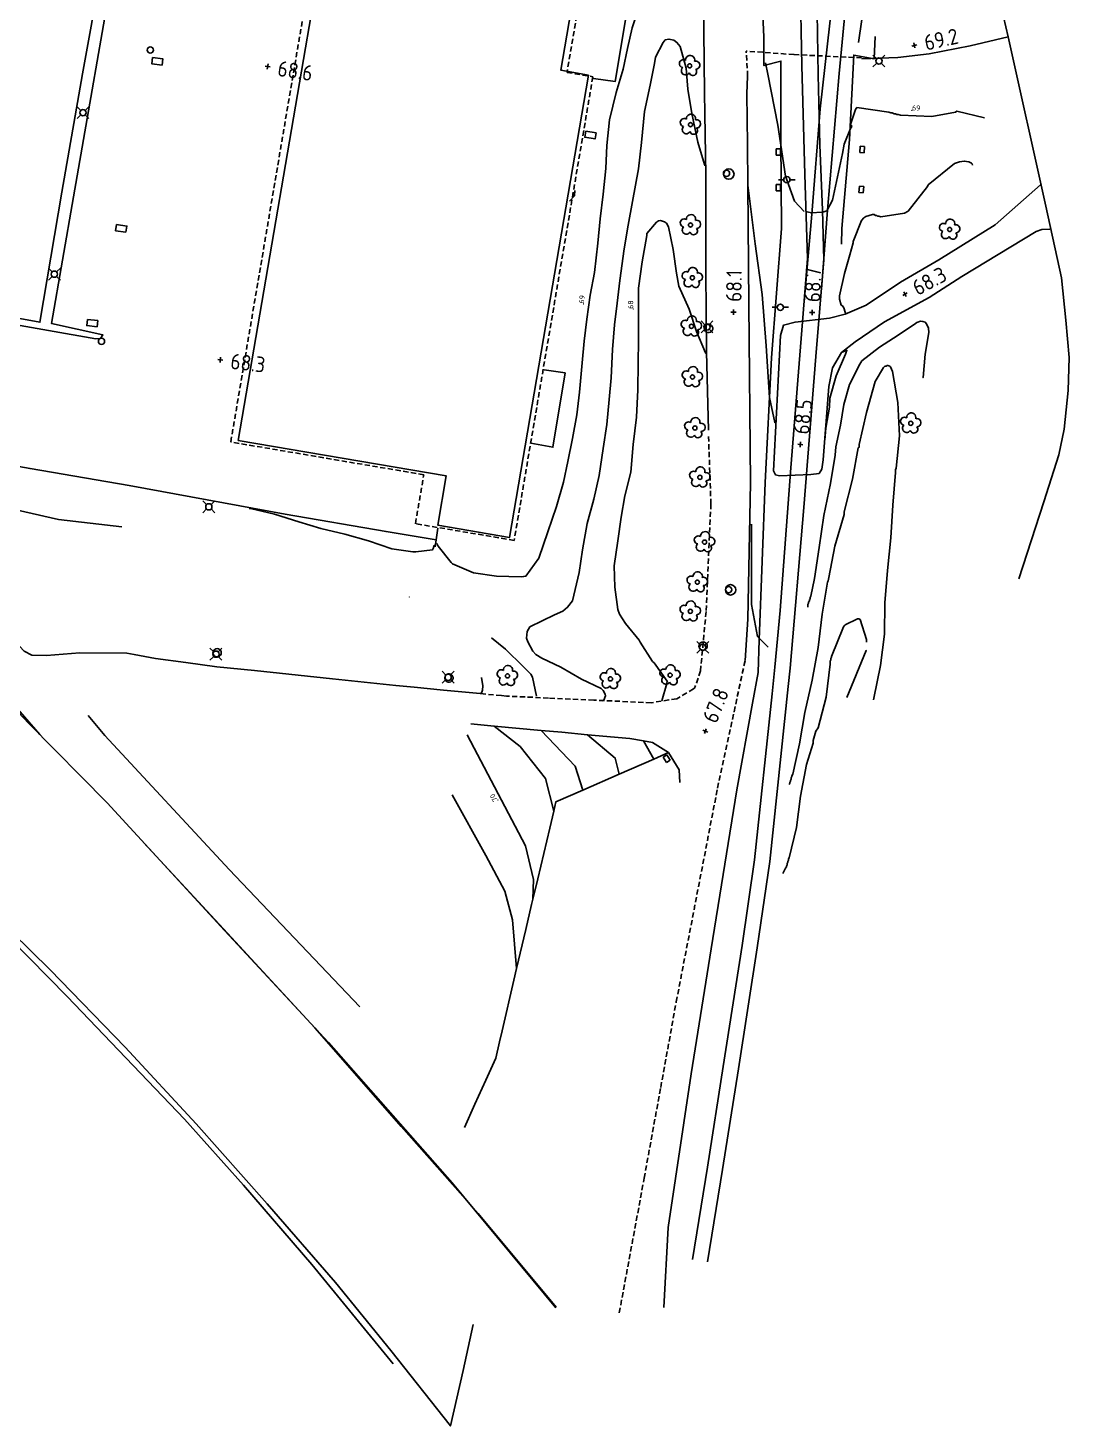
# Model space of a CAD drawing. Header units: metres. Extents: x 152530 to 152967, y 6408371 to 6408801.
# Drawn here: x 152794 to 152894, y 6408370.9 to 6408505.3 of the extents above; entities that cross this region are included whole.
import ezdxf
from ezdxf.enums import TextEntityAlignment as Align

# ---------------------------------------------------------------- set-up
doc = ezdxf.new("R2010")
doc.units = ezdxf.units.M
doc.linetypes.add('DASHED', pattern=[0.75, 0.5, -0.25])
for name, color, linetype in [('M-BEF-BELYSNINGSSTOLPE', 4, 'Continuous'), ('M-BEF-BRUNNAR-VA', 4, 'Continuous'), ('M-BEF-BYGGNAD', 3, 'Continuous'), ('M-BEF-MARKLINJE', 4, 'Continuous'), ('M-BEF-MUR', 4, 'Continuous'), ('M-BEF-NIVÅ', 4, 'Continuous'), ('M-BEF-NIVÅKURVA-PRIMÄR-0.5M', 12, 'Continuous'), ('M-BEF-NIVÅKURVA-PRIMÄR-1.0M', 12, 'Continuous'), ('M-BEF-OPTO-INFO', 4, 'Continuous'), ('M-BEF-SLÄNT', 4, 'Continuous'), ('M-BEF-STAKET', 4, 'STAKET'), ('M-BEF-VÄGKANT', 1, 'DASHED'), ('M-BEF-VÄGKANTSTÖD', 1, 'Continuous'), ('M-BEF-VÄGOMRÅDE', 7, 'Continuous'), ('OLD-M-BEF-BELYSNINGSSTOLPE', 7, 'Continuous'), ('OLD-M-BEF-MARKLINJE', 7, 'Continuous'), ('OLD-M-BEF-SLÄNT', 7, 'Continuous'), ('OLD-M-BEF-VÄGKANT', 7, 'Continuous'), ('OLD-M-BEF-VÄGRÄCKE', 7, 'Continuous')]:
    doc.layers.add(name, color=color, linetype=linetype)
doc.layers.add('M-BEF-SPÅRVÄG', color=253, linetype='Continuous', lineweight=18)
doc.styles.add('ISO', font='iso8', dxfattribs={"height": 2.5})
doc.linetypes.add('STAKET', pattern='A,7,[134,morastr.shx,S=0.8,R=0,X=0,Y=0],0.6,[134,morastr.shx,S=0.8,R=0,X=0,Y=0],1', length=8.6)

# ---------------------------------------------------------------- blocks, each defined once
blk = doc.blocks.new('PRI_T_RÄNNSTEN')
blk.add_lwpolyline([(-0.5, 0.3), (0.5, 0.3), (0.5, -0.3), (-0.5, -0.3)], close=True)
blk = doc.blocks.new('PRI_T_BRUNN')
blk.add_circle((0, 0), 0.3)
blk = doc.blocks.new('osynlig cirkel')
blk.add_circle((0, 0), 0.005)
blk = doc.blocks.new('OSYNLIG')
blk.add_blockref('osynlig cirkel', (0, 0))
blk = doc.blocks.new('PRI_NIVÅ_HÖJDPUNKT_ISM')
for p, q in [((-0.25, 0), (0.25, 0)), ((0, 0.25), (0, -0.25))]:
    blk.add_line(p, q)
blk = doc.blocks.new('PRI_M_LÖVTRÄD')
blk.add_circle((0, 0), 0.2)
for centre, radius, start, end in [((-0.601762, 0.206006), 0.384732, 57.341651, 261.23001), ((0.047722, 0.56156), 0.443002, 345.022908, 184.096476), ((0.585988, 0.07036), 0.392534, 269.444378, 106.321877), ((-0.395828, -0.476108), 0.401424, 131.233971, 330.911027), ((0.306072, -0.564084), 0.367104, 196.976003, 41.224955)]:
    blk.add_arc(centre, radius, start, end)
blk = doc.blocks.new('PRI_L_BELYS')
for points in [[(-0.21, 0.21, 0), (-0.57, 0.57, 0)], [(0.21, 0.21, 0), (0.57, 0.57, 0)], [(-0.21, -0.21, 0), (-0.57, -0.57, 0)], [(0.21, -0.21, 0), (0.57, -0.57, 0)]]:
    blk.add_polyline3d(points)
blk.add_circle((0, 0), 0.3)
blk = doc.blocks.new('PRI_L_ALLM')
for points in [[(-0.3, 0, 0), (-0.8, 0, 0)], [(0.8, 0, 0), (0.3, 0, 0)]]:
    blk.add_polyline3d(points)
blk.add_circle((0, 0), 0.3)
blk = doc.blocks.new('BRUNN')
at = {"linetype": 'Continuous'}
blk.add_circle((0, 0), 0.5, dxfattribs=at)
blk = doc.blocks.new('REKTANGEL')
for p, q in [((-0.5, 0.35), (-0.5, -0.35)), ((0.5, 0.35), (-0.5, 0.35)), ((0.5, -0.35), (0.5, 0.35)), ((-0.5, -0.35), (0.5, -0.35))]:
    blk.add_line(p, q)

msp = doc.modelspace()

# ---------------------------------------------------------------- linework, layer by layer
at = {"layer": 'M-BEF-BYGGNAD', "linetype": 'DASHED', "lineweight": -3}
msp.add_lwpolyline([(152848.27, 6408500.57), (152840.71, 6408456.01), (152831.23, 6408457.62), (152832.03, 6408462.32), (152813.49, 6408465.47), (152821.38, 6408511.95), (152817.39, 6408512.62), (152820.38, 6408530.24), (152824.43, 6408529.56), (152825.25, 6408534.44), (152850.73, 6408530.11), (152845.79, 6408500.99)], close=True, dxfattribs=at)
at = {"layer": 'M-BEF-BYGGNAD', "lineweight": -3}
msp.add_lwpolyline([(152814.2, 6408465.62), (152834.17, 6408462.22), (152833.37, 6408457.48), (152840.25, 6408456.28), (152847.85, 6408500.71), (152845.19, 6408501.22), (152849.32, 6408525.36), (152831.85, 6408528.34), (152831.83, 6408528.02), (152830.09, 6408528.33), (152830.52, 6408530.95), (152825.93, 6408531.74), (152825.5, 6408529.42), (152825.11, 6408529.49), (152825.05, 6408529.16), (152820.99, 6408529.85), (152820.39, 6408526.37), (152820.05, 6408526.43), (152817.74, 6408512.93), (152822.16, 6408512.17)], close=True, dxfattribs=at)
at = {"layer": 'M-BEF-MARKLINJE', "lineweight": -3, "elevation": 67.19}
msp.add_lwpolyline([(152872.66, 6408440.9), (152874.53, 6408445.44), (152874.56, 6408445.47)], dxfattribs=at)
at = {"layer": 'M-BEF-MUR', "lineweight": -3}
msp.add_lwpolyline([(152833.13, 6408455.39), (152833.37, 6408457.2)], dxfattribs=at)
at = {"layer": 'M-BEF-NIVÅKURVA-PRIMÄR-0.5M', "lineweight": -3}
for points in [[(152859.04, 6408492.02), (152859.01, 6408492.14), (152858.35, 6408494.28), (152857.77, 6408497.03), (152857.41, 6408499.38), (152857.24, 6408501.41), (152856.66, 6408503.48), (152856.34, 6408503.88), (152856.04, 6408504.09), (152855.57, 6408504.19), (152855.23, 6408504.11), (152855.01, 6408503.88), (152854.3, 6408502.45), (152854.19, 6408501.85), (152853.78, 6408499.75), (152853.24, 6408497.23), (152852.94, 6408494.26), (152852.65, 6408491.71), (152852.07, 6408488.59), (152851.65, 6408486.3), (152851.29, 6408484.04), (152850.86, 6408480.99), (152850.59, 6408478.81), (152850.34, 6408476.72), (152850.15, 6408474.37), (152850.03, 6408471.63), (152849.85, 6408469.54), (152849.6, 6408467.14), (152849.26, 6408464.83), (152848.89, 6408462.24), (152848.36, 6408459.97), (152847.71, 6408457.63), (152847.29, 6408455.09), (152846.96, 6408452.93), (152846.3, 6408450.21), (152845.85, 6408449.59), (152845.39, 6408449.22), (152844.58, 6408448.87), (152842.22, 6408447.69), (152841.97, 6408447.27), (152841.91, 6408446.62), (152842.01, 6408446.27), (152842.51, 6408445.36), (152842.79, 6408445.06), (152843.38, 6408444.68), (152845.21, 6408443.82), (152847.19, 6408442.67), (152849.06, 6408441.79), (152849.25, 6408441.6), (152849.46, 6408441.23), (152849.47, 6408441.06), (152849.33, 6408440.67), (152849.17, 6408440.6)], [(152884.74, 6408492.06), (152884.72, 6408492.19), (152884.65, 6408492.26), (152884.39, 6408492.39), (152883.94, 6408492.47), (152883.48, 6408492.41), (152883.02, 6408492.22), (152880.49, 6408490.17), (152880.43, 6408490.04), (152878.55, 6408487.65), (152878.42, 6408487.59), (152878.35, 6408487.52), (152878.22, 6408487.46), (152875.93, 6408487.11), (152875.73, 6408487.18), (152875.6, 6408487.18), (152875.54, 6408487.25), (152875.41, 6408487.25), (152875.28, 6408487.32), (152875.14, 6408487.32), (152874.49, 6408487.13), (152874.29, 6408487.01), (152874.09, 6408486.75), (152873.27, 6408484.73), (152873.27, 6408484.6), (152872.94, 6408483.47)], [(152865.82, 6408467.28), (152865.75, 6408467.34), (152865.24, 6408469.76), (152864.92, 6408474.72), (152864.54, 6408479.64), (152863.85, 6408484.53), (152863.15, 6408490.15)], [(152872.94, 6408483.47), (152872.45, 6408481.65), (152871.97, 6408479.51), (152871.97, 6408479.2), (152872.12, 6408478.63), (152872.25, 6408478.55), (152872.38, 6408478.37), (152872.42, 6408478.28), (152872.56, 6408477.73)], [(152872.17, 6408474.08), (152872.67, 6408474.28), (152872.53, 6408473.91), (152871.65, 6408471.84), (152871.04, 6408469.68), (152870.99, 6408468.81), (152870.66, 6408466.8), (152870.54, 6408465.67)], [(152867.13, 6408432.55), (152867.19, 6408432.68), (152867.19, 6408432.75), (152867.26, 6408432.88), (152867.26, 6408432.94), (152867.33, 6408433.07), (152867.33, 6408433.2), (152867.4, 6408433.33), (152867.4, 6408433.4), (152867.47, 6408433.53), (152868.11, 6408436.46), (152868.62, 6408439.46), (152869.33, 6408442.59), (152869.91, 6408445.72), (152870.29, 6408448.92), (152870.8, 6408451.99), (152870.87, 6408452.12), (152870.94, 6408452.45), (152871.52, 6408455.45), (152872.42, 6408458.51), (152872.42, 6408458.77), (152873.2, 6408461.9), (152873.77, 6408464.9), (152873.84, 6408464.96), (152873.84, 6408465.22), (152874.55, 6408468.29), (152875.39, 6408471.28), (152876.2, 6408472.64), (152876.33, 6408472.77), (152876.46, 6408472.77), (152876.53, 6408472.83), (152876.59, 6408472.83), (152876.79, 6408472.76), (152876.85, 6408472.7), (152877.04, 6408472.23), (152877.58, 6408469.28), (152877.72, 6408466.07), (152877.4, 6408462.94), (152877.34, 6408462.81), (152877.33, 6408462.55), (152877.08, 6408459.41), (152876.9, 6408456.27), (152876.58, 6408453.13), (152876.33, 6408450), (152876.28, 6408446.99), (152875.9, 6408443.99), (152875.25, 6408440.86), (152875.22, 6408440.68)], [(152815.26, 6408459.08), (152815.5, 6408459.03), (152817.69, 6408458.52), (152820.02, 6408457.8), (152822.13, 6408457.14), (152824.44, 6408456.62), (152826.71, 6408455.98), (152828.96, 6408455.2), (152830.99, 6408454.9), (152831.26, 6408454.9), (152832.87, 6408455.12), (152832.95, 6408455.29), (152832.95, 6408455.34), (152833.04, 6408455.52), (152833.06, 6408455.53), (152833.07, 6408455.55)], [(152837.55, 6408441.25), (152837.55, 6408441.26), (152837.66, 6408441.61), (152837.7, 6408442.03), (152837.58, 6408442.84)], [(152844.52, 6408429.99), (152843.72, 6408433.13), (152841.29, 6408436.19), (152838.8, 6408438.17)], [(152850.79, 6408433.54), (152850.42, 6408435.09), (152847.77, 6408437.34)], [(152840.95, 6408414.87), (152840.54, 6408419.56), (152839.82, 6408422.31), (152837.98, 6408425.73), (152834.76, 6408431.57)]]:
    msp.add_lwpolyline(points, dxfattribs=at)
at = {"layer": 'M-BEF-NIVÅKURVA-PRIMÄR-1.0M', "lineweight": -3}
for points in [[(152852.75, 6408507.42), (152852.06, 6408505.26), (152851.59, 6408503.3), (152851.17, 6408501.31), (152850.5, 6408499.07), (152849.88, 6408496.44), (152849.62, 6408493.98), (152849.52, 6408491.76), (152849.26, 6408489.28), (152848.96, 6408486.91), (152848.75, 6408484.58), (152848.42, 6408481.77), (152848.01, 6408479.57), (152847.7, 6408477.27), (152847.45, 6408475.16), (152847.25, 6408473.07), (152847, 6408470.27), (152846.73, 6408468.09), (152846.32, 6408465.82), (152845.88, 6408463.59), (152845.45, 6408461.6), (152844.79, 6408459.26), (152843.95, 6408456.82), (152843.08, 6408454.31), (152841.84, 6408452.58), (152841.62, 6408452.54), (152841.4, 6408452.52), (152839.03, 6408452.57), (152836.81, 6408452.9), (152834.79, 6408453.76), (152834.67, 6408453.89), (152833.41, 6408455.46), (152833.35, 6408455.6), (152833.3, 6408455.72)], [(152868.58, 6408487.61), (152867.63, 6408488.63), (152866.77, 6408491.03), (152866.05, 6408495.91), (152865.07, 6408500.82), (152864.87, 6408501.91)], [(152885.9, 6408496.61), (152883.24, 6408497.25), (152883.11, 6408497.18), (152880.82, 6408496.76), (152877.81, 6408496.88), (152877.61, 6408496.95), (152877.48, 6408496.95), (152877.35, 6408497.02), (152877.22, 6408497.02), (152877.03, 6408497.09), (152876.9, 6408497.09), (152876.7, 6408497.16), (152873.63, 6408497.61), (152873.5, 6408497.41), (152873.02, 6408495.98)], [(152873.02, 6408495.98), (152873.15, 6408495.84), (152873.12, 6408495.74), (152873.01, 6408495.6), (152872.4, 6408494.08), (152872.25, 6408493.2), (152871.76, 6408490.94), (152871.28, 6408488.71), (152870.75, 6408487.69), (152870.36, 6408487.57), (152869.19, 6408487.49), (152869.16, 6408487.51), (152868.71, 6408487.62), (152868.7, 6408487.62)], [(152846.03, 6408488.62), (152846.5, 6408489.13), (152846.53, 6408489.65)], [(152859.13, 6408473.97), (152859.08, 6408474.04), (152858.24, 6408476.09), (152857.52, 6408478.23), (152856.54, 6408480.45), (152856.31, 6408481.69), (152856, 6408483.96), (152855.54, 6408486.16), (152855.36, 6408486.49), (152855.14, 6408486.64), (152854.77, 6408486.75), (152854.57, 6408486.74), (152854.39, 6408486.61), (152853.47, 6408485.51), (152853.44, 6408485.31), (152853.01, 6408482.78), (152852.65, 6408480.25), (152852.66, 6408477.61), (152852.64, 6408475.24), (152852.62, 6408473.06), (152852.6, 6408470.49), (152852.45, 6408467.84), (152852.15, 6408465.22), (152851.93, 6408462.56), (152851.34, 6408460.28), (152850.98, 6408458.25), (152850.66, 6408455.98), (152850.33, 6408453.56), (152850.39, 6408451.52), (152850.67, 6408449.38), (152850.84, 6408448.91), (152851.4, 6408448.03), (152852.73, 6408446.42), (152852.82, 6408446.24), (152853.99, 6408444.38), (152854.17, 6408444.24), (152855.42, 6408442.48), (152855.39, 6408442.27), (152854.89, 6408440.6)], [(152880.04, 6408471.71), (152879.99, 6408471.66), (152880.19, 6408473.9), (152880.55, 6408475.99), (152880.51, 6408476.42), (152880.33, 6408476.83), (152880.18, 6408476.99), (152879.98, 6408477.06), (152879.73, 6408477.07), (152879.39, 6408476.96), (152879.25, 6408476.87), (152877.6, 6408475.73), (152875.8, 6408474.58), (152874.12, 6408473.26), (152873.93, 6408472.96), (152872.91, 6408470.98), (152872.39, 6408469.08), (152872.07, 6408467.08), (152871.6, 6408465.01), (152871.54, 6408464.19)], [(152868.93, 6408449.6), (152868.93, 6408449.86), (152869, 6408449.99), (152869, 6408450.06), (152869.07, 6408450.19), (152869.07, 6408450.32), (152869.14, 6408450.38), (152869.14, 6408450.51), (152869.21, 6408450.64), (152869.56, 6408452.34), (152870.01, 6408455.34), (152870.45, 6408458.41), (152871.1, 6408461.47), (152871.54, 6408464.19)], [(152865.1, 6408445.74), (152864.1, 6408446.78), (152863.52, 6408449.86), (152863.52, 6408454.89), (152863.5, 6408457.58)], [(152874.56, 6408446.23), (152874.57, 6408446.49), (152873.95, 6408448.4), (152873.82, 6408448.47), (152873.68, 6408448.47), (152872.5, 6408447.9), (152872.43, 6408447.84), (152872.36, 6408447.71), (152871.2, 6408444.85), (152871.2, 6408444.79), (152871.13, 6408444.66), (152871.13, 6408444.52), (152871.06, 6408444.4), (152871.06, 6408444.13), (152870.67, 6408440.93), (152869.9, 6408438), (152869.7, 6408437.68), (152869.42, 6408436.77), (152869.42, 6408436.51), (152868.8, 6408434.49), (152868.22, 6408431.42), (152867.84, 6408428.42), (152867.13, 6408425.49), (152867.07, 6408425.42), (152867.07, 6408425.29), (152867, 6408425.16), (152867, 6408425.09), (152866.93, 6408424.97), (152866.93, 6408424.83), (152866.86, 6408424.7), (152866.86, 6408424.64), (152866.79, 6408424.51), (152866.52, 6408423.99)], [(152842.86, 6408441.03), (152842.86, 6408441.05), (152842.47, 6408442.88), (152842.3, 6408443.16), (152841.58, 6408443.9), (152839.88, 6408445.57), (152838.53, 6408446.66)], [(152842.5, 6408421.53), (152842.56, 6408423.42), (152841.79, 6408426.67), (152836.2, 6408437.32)], [(152847.32, 6408432.02), (152846.56, 6408434.33), (152843.31, 6408437.75)], [(152854.12, 6408434.99), (152853.14, 6408436.74)]]:
    msp.add_lwpolyline(points, dxfattribs=at)
at = {"layer": 'M-BEF-OPTO-INFO'}
for p, q in [((152858.98, 6408476.44), (152859.03, 6408476.56)), ((152858.98, 6408476.32), (152858.98, 6408476.44)), ((152859.02, 6408476.2), (152858.98, 6408476.32)), ((152859.1, 6408476.1), (152859.02, 6408476.2)), ((152859.03, 6408476.56), (152859.1, 6408476.66)), ((152859.1, 6408476.66), (152859.2, 6408476.74)), ((152859.2, 6408476.02), (152859.1, 6408476.1)), ((152859.2, 6408476.74), (152859.32, 6408476.78)), ((152859.32, 6408475.98), (152859.2, 6408476.02)), ((152859.32, 6408476.78), (152859.44, 6408476.78)), ((152859.44, 6408475.98), (152859.32, 6408475.98)), ((152859.44, 6408476.78), (152859.56, 6408476.74)), ((152859.56, 6408476.02), (152859.44, 6408475.98)), ((152859.56, 6408476.74), (152859.66, 6408476.66)), ((152859.66, 6408476.1), (152859.56, 6408476.02)), ((152859.66, 6408476.66), (152859.74, 6408476.56)), ((152859.74, 6408476.2), (152859.66, 6408476.1)), ((152859.74, 6408476.56), (152859.78, 6408476.44)), ((152859.78, 6408476.32), (152859.74, 6408476.2)), ((152859.78, 6408476.44), (152859.78, 6408476.32)), ((152811.78, 6408445.21), (152811.8, 6408445.34)), ((152811.8, 6408445.09), (152811.78, 6408445.21)), ((152811.8, 6408445.34), (152811.86, 6408445.45)), ((152811.86, 6408444.98), (152811.8, 6408445.09)), ((152811.86, 6408445.45), (152811.95, 6408445.54)), ((152811.95, 6408445.54), (152812.06, 6408445.59)), ((152812.06, 6408445.59), (152812.18, 6408445.61)), ((152812.18, 6408445.61), (152812.31, 6408445.59)), ((152812.31, 6408445.59), (152812.42, 6408445.54)), ((152812.42, 6408445.54), (152812.51, 6408445.45)), ((152812.51, 6408445.45), (152812.57, 6408445.34)), ((152812.57, 6408445.09), (152812.51, 6408444.98)), ((152812.57, 6408445.34), (152812.58, 6408445.21)), ((152812.58, 6408445.21), (152812.57, 6408445.09)), ((152858.46, 6408445.86), (152858.48, 6408445.98)), ((152858.48, 6408445.74), (152858.46, 6408445.86)), ((152858.48, 6408445.98), (152858.53, 6408446.1)), ((152858.53, 6408445.62), (152858.48, 6408445.74)), ((152858.53, 6408446.1), (152858.62, 6408446.18)), ((152858.62, 6408445.54), (152858.53, 6408445.62)), ((152858.62, 6408446.18), (152858.74, 6408446.24)), ((152858.74, 6408445.48), (152858.62, 6408445.54)), ((152858.74, 6408446.24), (152858.86, 6408446.26)), ((152858.86, 6408445.46), (152858.74, 6408445.48)), ((152858.86, 6408446.26), (152858.98, 6408446.24)), ((152858.98, 6408445.48), (152858.86, 6408445.46)), ((152858.98, 6408446.24), (152859.1, 6408446.18)), ((152859.1, 6408445.54), (152858.98, 6408445.48)), ((152859.1, 6408446.18), (152859.18, 6408446.1)), ((152859.18, 6408445.62), (152859.1, 6408445.54)), ((152859.18, 6408446.1), (152859.24, 6408445.98)), ((152859.24, 6408445.74), (152859.18, 6408445.62)), ((152859.24, 6408445.98), (152859.26, 6408445.86)), ((152859.26, 6408445.86), (152859.24, 6408445.74)), ((152811.95, 6408444.89), (152811.86, 6408444.98)), ((152812.06, 6408444.83), (152811.95, 6408444.89)), ((152812.18, 6408444.81), (152812.06, 6408444.83)), ((152812.31, 6408444.83), (152812.18, 6408444.81)), ((152812.42, 6408444.89), (152812.31, 6408444.83)), ((152812.51, 6408444.98), (152812.42, 6408444.89)), ((152834.04, 6408442.85), (152834.08, 6408442.97)), ((152834.04, 6408442.73), (152834.04, 6408442.85)), ((152834.08, 6408442.61), (152834.04, 6408442.73)), ((152834.08, 6408442.97), (152834.16, 6408443.07)), ((152834.16, 6408442.51), (152834.08, 6408442.61)), ((152834.16, 6408443.07), (152834.26, 6408443.15)), ((152834.26, 6408442.43), (152834.16, 6408442.51)), ((152834.26, 6408443.15), (152834.38, 6408443.19)), ((152834.38, 6408442.39), (152834.26, 6408442.43)), ((152834.38, 6408443.19), (152834.5, 6408443.19)), ((152834.5, 6408442.39), (152834.38, 6408442.39)), ((152834.5, 6408443.19), (152834.62, 6408443.15)), ((152834.62, 6408442.43), (152834.5, 6408442.39)), ((152834.62, 6408443.15), (152834.72, 6408443.07)), ((152834.72, 6408442.51), (152834.62, 6408442.43)), ((152834.72, 6408443.07), (152834.8, 6408442.97)), ((152834.79, 6408442.61), (152834.72, 6408442.51)), ((152834.84, 6408442.73), (152834.79, 6408442.61)), ((152834.8, 6408442.97), (152834.84, 6408442.85)), ((152834.84, 6408442.85), (152834.84, 6408442.73))]:
    msp.add_line(p, q, dxfattribs=at)
at = {"layer": 'M-BEF-SLÄNT', "lineweight": -3, "elevation": 72.45}
msp.add_lwpolyline([(152835.94, 6408399.59), (152836.94, 6408401.82), (152838, 6408404.15), (152838.94, 6408406.26), (152839.31, 6408407.83), (152839.55, 6408408.88), (152840.69, 6408413.75), (152840.95, 6408414.87), (152841.82, 6408418.61), (152842.38, 6408421.02), (152842.5, 6408421.53), (152842.97, 6408423.48), (152844.13, 6408428.35), (152844.52, 6408429.99), (152844.73, 6408430.89), (152847.32, 6408432.02), (152850.79, 6408433.54), (152854.12, 6408434.99), (152855.55, 6408435.62)], dxfattribs=at)
at = {"layer": 'M-BEF-SPÅRVÄG', "lineweight": -3}
for points in [[(152870.78, 6408540.21, 69.7), (152870.3, 6408537.92, 69.72), (152869.28, 6408532.25, 69.71), (152868.59, 6408526.31, 69.54), (152868.2, 6408518.79, 69.52), (152868.17, 6408509.96, 69.38), (152868.36, 6408501.65, 69.15), (152868.63, 6408491.18, 69.05), (152868.89, 6408483.12, 68.91), (152868.47, 6408477.83, 68.84), (152867.29, 6408463, 68.4), (152866.27, 6408449.28, 68.07), (152865.75, 6408443.82, 68)], [(152867.21, 6408443.73, 68), (152868.54, 6408459.19, 68.44), (152869.7, 6408473.69, 68.57), (152870.45, 6408482.97, 68.74), (152870.34, 6408487.74, 68.86), (152870.06, 6408494.03, 69.1), (152869.91, 6408500.77, 69.24), (152869.82, 6408506.73, 69.32), (152869.63, 6408511.11, 69.39), (152869.6, 6408516.41, 69.44), (152869.76, 6408522.36, 69.56), (152870.26, 6408528.11, 69.62), (152871.01, 6408534.05, 69.67), (152871.88, 6408538.75, 69.76), (152872.03, 6408539.46, 69.77)], [(152875.76, 6408535.48, 69.76), (152873.61, 6408525.24, 69.76), (152872.2, 6408515.58, 69.59), (152871.05, 6408505.73, 69.36), (152870.12, 6408497.5, 69.37), (152869.29, 6408487.37, 69.09), (152868.56, 6408478.94, 68.95)], [(152870.23, 6408480.16, 68.94), (152870.8, 6408487.74, 69.08), (152871.94, 6408500.87, 69.3), (152872.58, 6408507.59, 69.37), (152873.87, 6408517.58, 69.64), (152875.68, 6408527.89, 69.72), (152877.08, 6408534.51, 69.76)], [(152865.75, 6408443.82, 67.9), (152865.48, 6408441.25, 67.83)], [(152867.21, 6408443.73, 67.9), (152867.03, 6408441.97, 67.85)], [(152865.48, 6408441.25, 67.83), (152863.81, 6408425.32, 67.37), (152862.62, 6408417.08, 67.09), (152860.79, 6408405.46, 66.67), (152859.29, 6408395.78, 66.41), (152857.83, 6408386.9, 66.1)], [(152867.03, 6408441.97, 67.85), (152865.27, 6408425.14, 67.37), (152864.07, 6408416.86, 67.09), (152862.25, 6408405.23, 66.67), (152860.74, 6408395.55, 66.41), (152859.28, 6408386.67, 66.1)]]:
    msp.add_polyline3d(points, dxfattribs=at)
at = {"layer": 'M-BEF-STAKET', "lineweight": -3, "ltscale": 0.5}
for points in [[(152866.34, 6408532.9), (152866.3, 6408532.93), (152864, 6408520.21), (152864.68, 6408504.39), (152864.7, 6408501.65), (152866.34, 6408502.08), (152866.34, 6408494.55), (152866.38, 6408485.99), (152865.42, 6408473.57), (152864.82, 6408461.58), (152864.26, 6408446.46), (152864.15, 6408443.32), (152863.62, 6408440.38)], [(152873.8, 6408503.86), (152874.11, 6408506.07)], [(152875.39, 6408504.44), (152875.29, 6408502.29), (152873.33, 6408502.65), (152872.93, 6408494.54), (152872.19, 6408485.99), (152872.16, 6408484.48)], [(152842.3, 6408465.37), (152844.44, 6408464.96), (152845.61, 6408472.11), (152843.59, 6408472.4)], [(152863.62, 6408440.38), (152862.1, 6408432.03), (152859.63, 6408416.75), (152857.73, 6408404.76), (152855.51, 6408389.97), (152855.09, 6408382.29)]]:
    msp.add_lwpolyline(points, dxfattribs=at)
at = {"layer": 'M-BEF-VÄGKANT', "lineweight": -3}
for points in [[(152863.14, 6408500.64), (152863, 6408503.04)], [(152874.09, 6408502.39), (152867.58, 6408502.7), (152863, 6408503.04)], [(152859.38, 6408466.01), (152859.61, 6408459.51), (152859.15, 6408449.17), (152858.61, 6408443.48)], [(152861.83, 6408439.55), (152862.9, 6408444.48)], [(152858.61, 6408443.48), (152858.05, 6408441.81), (152857.94, 6408441.74), (152856.33, 6408440.8), (152855.58, 6408440.68), (152853.87, 6408440.41), (152848.36, 6408440.66), (152844, 6408440.86), (152839.98, 6408441.05), (152839.48, 6408441.1), (152837.45, 6408441.29)], [(152850.81, 6408381.78), (152853.2, 6408394.72), (152854.79, 6408403.44), (152856.28, 6408411.66), (152860.25, 6408432.21), (152861.83, 6408439.55)]]:
    msp.add_lwpolyline(points, dxfattribs=at)
at = {"layer": 'M-BEF-VÄGKANTSTÖD', "lineweight": -3}
for points in [[(152855.85, 6408521.98), (152855.72, 6408522.02), (152854.35, 6408517.47), (152852.18, 6408510.7), (152850.4, 6408500.11), (152848.34, 6408500.42)], [(152889.19, 6408452.32), (152891.6, 6408459.71), (152893.02, 6408464.22), (152893.56, 6408466.7), (152893.92, 6408470.43), (152894.01, 6408473.58), (152893.71, 6408477.18), (152893.29, 6408481.25), (152891.77, 6408488.14), (152888.16, 6408504.42), (152887.28, 6408508.29), (152884.91, 6408519.48)], [(152859, 6408499.05), (152858.89, 6408507.88)], [(152874.11, 6408502.3), (152877.57, 6408502.41), (152880.58, 6408502.78), (152884.51, 6408503.53), (152888.16, 6408504.42)], [(152863.05, 6408498.94), (152863.14, 6408500.64)], [(152859, 6408499.05), (152859.03, 6408497.02)], [(152862.9, 6408444.48), (152863.17, 6408448.45), (152863.4, 6408461.56), (152863.26, 6408478.7), (152863.15, 6408490.15), (152863.11, 6408494.07), (152863.07, 6408498.93)], [(152859.39, 6408466.62), (152859.19, 6408474.15), (152859.12, 6408481.82), (152859.13, 6408491.13), (152859.03, 6408497.02)], [(152803.73, 6408461.28), (152818.71, 6408458.54), (152828.41, 6408456.86), (152833.21, 6408456.06)], [(152836.56, 6408438.38), (152838.8, 6408438.17), (152843.31, 6408437.75), (152845.28, 6408437.57), (152847.77, 6408437.34), (152851.81, 6408436.96), (152853.13, 6408436.74), (152853.99, 6408436.6), (152855.55, 6408435.62), (152856.57, 6408433.97), (152856.64, 6408432.75)]]:
    msp.add_lwpolyline(points, dxfattribs=at)
at = {"layer": 'M-BEF-VÄGKANTSTÖD'}
for points in [[(152790.38, 6408477.84), (152795.15, 6408476.97), (152797.27, 6408489.49), (152799.24, 6408500.86), (152801.01, 6408510.6), (152802.1, 6408510.36), (152800.17, 6408499.3), (152798.37, 6408489.04), (152796.28, 6408476.85), (152801.2, 6408475.76), (152800.99, 6408475.43), (152800.52, 6408475.39), (152790.85, 6408477.09), (152790.42, 6408477.38), (152790.42, 6408477.71)], [(152792.05, 6408463.31), (152794.21, 6408462.92), (152803.73, 6408461.28)]]:
    msp.add_lwpolyline(points, dxfattribs=at)
at = {"layer": 'M-BEF-VÄGOMRÅDE', "lineweight": -3}
msp.add_polyline3d([(152891.26, 6408490.18, 69.53), (152886.93, 6408486.35, 69.08), (152881.52, 6408482.98, 68.49), (152877.82, 6408480.82, 68.34), (152874.53, 6408478.62, 68.43), (152872.5, 6408477.77, 68.57), (152870.99, 6408477.38, 68.61), (152867.7, 6408476.99, 68.61), (152866.59, 6408476.71, 68.69), (152866.3, 6408475.71, 68.68), (152865.61, 6408462.71, 68.36), (152865.82, 6408462.3, 68.45), (152866.19, 6408462.22, 68.49), (152869.2, 6408462.35, 68.49), (152870, 6408462.43, 68.46), (152870.27, 6408462.85, 68.51), (152870.38, 6408463.75, 68.55), (152870.93, 6408470.79, 68.58), (152871.29, 6408472.61, 68.61), (152872.17, 6408474.08, 68.57), (152873.48, 6408475.09, 68.48), (152876.27, 6408477.01, 68.39), (152880.59, 6408479.37, 68.42), (152883.72, 6408481.39, 68.66), (152888.43, 6408484.24, 69.18), (152890.86, 6408485.71, 69.51), (152891.39, 6408485.88, 69.57), (152892.16, 6408485.93, 69.68)], dxfattribs=at)
at = {"layer": 'OLD-M-BEF-MARKLINJE', "lineweight": -3, "elevation": 72.17}
msp.add_lwpolyline([(152844.73, 6408382.27), (152834.77, 6408394.26), (152822.87, 6408407.77), (152812.88, 6408418.52), (152801.63, 6408430.8), (152794.08, 6408438.42), (152790.94, 6408441.7)], dxfattribs=at)
at = {"layer": 'OLD-M-BEF-SLÄNT'}
msp.add_lwpolyline([(152803.01, 6408457.33), (152796.94, 6408458.03), (152789.74, 6408459.66)], dxfattribs=at)
at = {"layer": 'OLD-M-BEF-VÄGKANT'}
msp.add_lwpolyline([(152714.96, 6408474.31), (152710.35, 6408475.6), (152714.92, 6408474.33), (152722.17, 6408470.26), (152731.31, 6408464.51), (152740.38, 6408458.58), (152746.67, 6408454.51), (152755.69, 6408448.37), (152764.4, 6408442.08), (152773.46, 6408435), (152780.91, 6408428.92), (152788.67, 6408422.05), (152796.13, 6408414.74), (152803.34, 6408407.32), (152810.17, 6408399.95), (152816.98, 6408392.26), (152823.54, 6408384.68), (152828.85, 6408378.16), (152834.59, 6408370.9), (152835.8, 6408376.23), (152836.78, 6408380.67)], dxfattribs=at)
at = {"layer": 'OLD-M-BEF-VÄGKANT', "lineweight": -3}
for points in [[(152837.45, 6408441.29), (152833.93, 6408441.63), (152831.1, 6408441.9), (152829.34, 6408442.08), (152823.25, 6408442.72), (152815.76, 6408443.5), (152812.14, 6408443.87), (152809.17, 6408444.27), (152806.27, 6408444.65), (152804.21, 6408445.04), (152803.49, 6408445.18), (152799, 6408445.2), (152795.78, 6408444.96), (152794.39, 6408444.99), (152793.65, 6408445.38), (152784.97, 6408454.64), (152784.49, 6408455.17)], [(152795.14, 6408437.36), (152786.68, 6408447.06), (152781.86, 6408452.68)], [(152825.9, 6408411.2), (152813.35, 6408424.39), (152801.39, 6408437.26), (152799.78, 6408439.19)]]:
    msp.add_lwpolyline(points, dxfattribs=at)
at = {"layer": 'OLD-M-BEF-VÄGRÄCKE', "flags": 128}
for points in [[(152829.09, 6408376.87), (152821.28, 6408386.42), (152814.7, 6408394.05), (152809.04, 6408400.38), (152797.78, 6408412.18), (152790.47, 6408419.58), (152782.39, 6408426.85), (152774.3, 6408433.7), (152765.79, 6408440.47), (152757.24, 6408446.76), (152752.99, 6408449.78), (152742, 6408457.06), (152732.75, 6408463.05), (152723.08, 6408469.11), (152715.84, 6408473.55), (152710.33, 6408475.05)], [(152844.76, 6408382.31), (152837.25, 6408391.32), (152829.85, 6408399.68), (152821.57, 6408409.16), (152812.79, 6408418.67), (152805.11, 6408426.99)]]:
    msp.add_lwpolyline(points, dxfattribs=at)

# ---------------------------------------------------------------- block references
at = {"layer": 'M-BEF-BELYSNINGSSTOLPE', "lineweight": -3}
for name, p in [('PRI_L_BELYS', (152875.75, 6408502.09, 69.01)), ('PRI_L_BELYS', (152799.29, 6408497.12, 69)), ('PRI_L_ALLM', (152866.9, 6408490.68, 69)), ('PRI_L_BELYS', (152796.55, 6408481.6, 68.71)), ('PRI_L_ALLM', (152866.28, 6408478.42, 68.76)), ('PRI_L_BELYS', (152859.23, 6408476.53, 68)), ('PRI_L_BELYS', (152811.38, 6408459.24, 68.8)), ('PRI_L_BELYS', (152858.83, 6408445.74, 67.76))]:
    msp.add_blockref(name, p, dxfattribs=at)
at = {"layer": 'M-BEF-BRUNNAR-VA', "lineweight": -3}
for p in [(152805.76, 6408503.14, 68.77), (152861.11, 6408491.3, 68.42), (152801.07, 6408475.15, 68.51), (152861.32, 6408451.27, 67.9)]:
    msp.add_blockref('PRI_T_BRUNN', p, dxfattribs=at)
for p, rotation in [((152806.44, 6408502.06, 68.65), 352.6649001946515), ((152848.04, 6408494.97, 67.9), 350.3699002844664), ((152802.97, 6408486, 68.61), 171.5399960991949), ((152800.18, 6408476.9, 68.56), 353.4658995305073)]:
    msp.add_blockref('PRI_T_RÄNNSTEN', p, dxfattribs=dict(at, rotation=rotation))
at = {"layer": 'M-BEF-BRUNNAR-VA'}
for p, xscale, yscale, zscale, rotation in [((152866.08, 6408493.34), 0.6000000000000001, 0.6000000000000001, 0.6000000000000001, 90.26944957769936), ((152874.14, 6408493.58), 0.6000000000000001, 0.6000000000000001, 0.6000000000000001, 85.05127743562753), ((152866.08, 6408489.91), 0.6000000000000001, 0.6000000000000001, 0.6000000000000001, 89.77119553880488), ((152874.05, 6408489.73), 0.6000000000000001, 0.6000000000000001, 0.6000000000000001, 84.76309113585386), ((152855.35, 6408435.04), 0.5999999999999999, 0.5999999999999999, 0.5999999999999999, 302.4331852697304)]:
    msp.add_blockref('REKTANGEL', p, dxfattribs=dict(at, xscale=xscale, yscale=yscale, zscale=zscale, rotation=rotation))
for p in [(152861.33, 6408491.22, 66.29), (152861.5, 6408451.26, 65.74)]:
    msp.add_blockref('BRUNN', p, dxfattribs=at)
at = {"layer": 'M-BEF-MARKLINJE', "lineweight": -3}
for p in [(152857.57, 6408501.62, 68.4), (152857.65, 6408495.97, 68.3), (152857.65, 6408486.32, 68.09), (152882.55, 6408485.89, 68.45), (152857.83, 6408481.25, 68.04), (152857.74, 6408476.58, 67.97), (152857.84, 6408471.71, 67.88), (152858.07, 6408466.81, 67.93), (152878.81, 6408467.26, 68.06), (152858.55, 6408462.07, 67.97), (152859, 6408455.85, 67.97), (152858.3, 6408452, 67.9), (152857.63, 6408449.19, 67.94), (152840.07, 6408442.99, 69.34), (152849.96, 6408442.7, 68.33), (152855.69, 6408443.06, 68)]:
    msp.add_blockref('PRI_M_LÖVTRÄD', p, dxfattribs=at)
at = {"layer": 'M-BEF-NIVÅ', "lineweight": -3}
for p, rotation in [((152879.15, 6408503.58, 69.24), 13.28143773732591), ((152817.03, 6408501.56, 68.59), 351.8099995671868), ((152878.25, 6408479.67, 68.29), 28.85954193025256), ((152861.78, 6408477.94, 68.11), 89.62404840199298), ((152869.33, 6408477.91, 68.7), 88.7489987164767), ((152812.49, 6408473.37, 68.33), 354.0960002762534), ((152868.2, 6408465.23, 68.47), 85.29123621531248), ((152859.08, 6408437.68, 67.79), 68.69699765304544)]:
    msp.add_blockref('PRI_NIVÅ_HÖJDPUNKT_ISM', p, dxfattribs=dict(at, rotation=rotation))
at = {"layer": 'M-BEF-NIVÅKURVA-PRIMÄR-1.0M', "lineweight": -3}
for p, rotation in [((152878.92, 6408497.34, 69), 358.3611579616154), ((152847.4, 6408478.75, 69), 82.94893724453853), ((152852.15, 6408478.26, 68), 90.7888731493189), ((152830.65, 6408450.58, 69), 148.223201507554)]:
    msp.add_blockref('OSYNLIG', p, dxfattribs=dict(at, rotation=rotation))
msp.add_blockref('OSYNLIG', (152839.15, 6408431.07, 70), dxfattribs=at)
at = {"layer": 'OLD-M-BEF-BELYSNINGSSTOLPE', "lineweight": -3}
for p in [(152812.06, 6408445.08, 71.79), (152834.37, 6408442.86, 69.8)]:
    msp.add_blockref('PRI_L_BELYS', p, dxfattribs=at)

# ---------------------------------------------------------------- texts
at = {"layer": 'M-BEF-NIVÅ', "lineweight": -3, "style": 'ISO'}
for s, rotation, p in [('69.2', 12.6948, (152880.13, 6408503.8)), ('68.6', 351.2231, (152818.02, 6408501.4)), ('68.1', 89.0361, (152861.8, 6408478.94)), ('68.7', 88.161, (152869.36, 6408478.91)), ('68.3', 28.2728, (152879.13, 6408480.15)), ('68.3', 353.5091, (152813.48, 6408473.25)), ('68.5', 84.7033, (152868.29, 6408466.22)), ('67.8', 68.1095, (152859.45, 6408438.61))]:
    msp.add_text(s, height=1.5, rotation=rotation, dxfattribs=at).set_placement(p, align=Align.MIDDLE_LEFT)
at = {"layer": 'M-BEF-NIVÅKURVA-PRIMÄR-1.0M', "lineweight": -3, "style": 'ISO'}
for s, rotation, p in [('69        ', 357.7743, (152878.92, 6408497.34)), ('69        ', 82.3611, (152847.4, 6408478.75)), ('68        ', 90.2009, (152852.15, 6408478.26)), ('70        ', 120.246, (152839.15, 6408431.07))]:
    msp.add_text(s, height=0.5, rotation=rotation, dxfattribs=at).set_placement(p)

doc.saveas('drawing.dxf')
